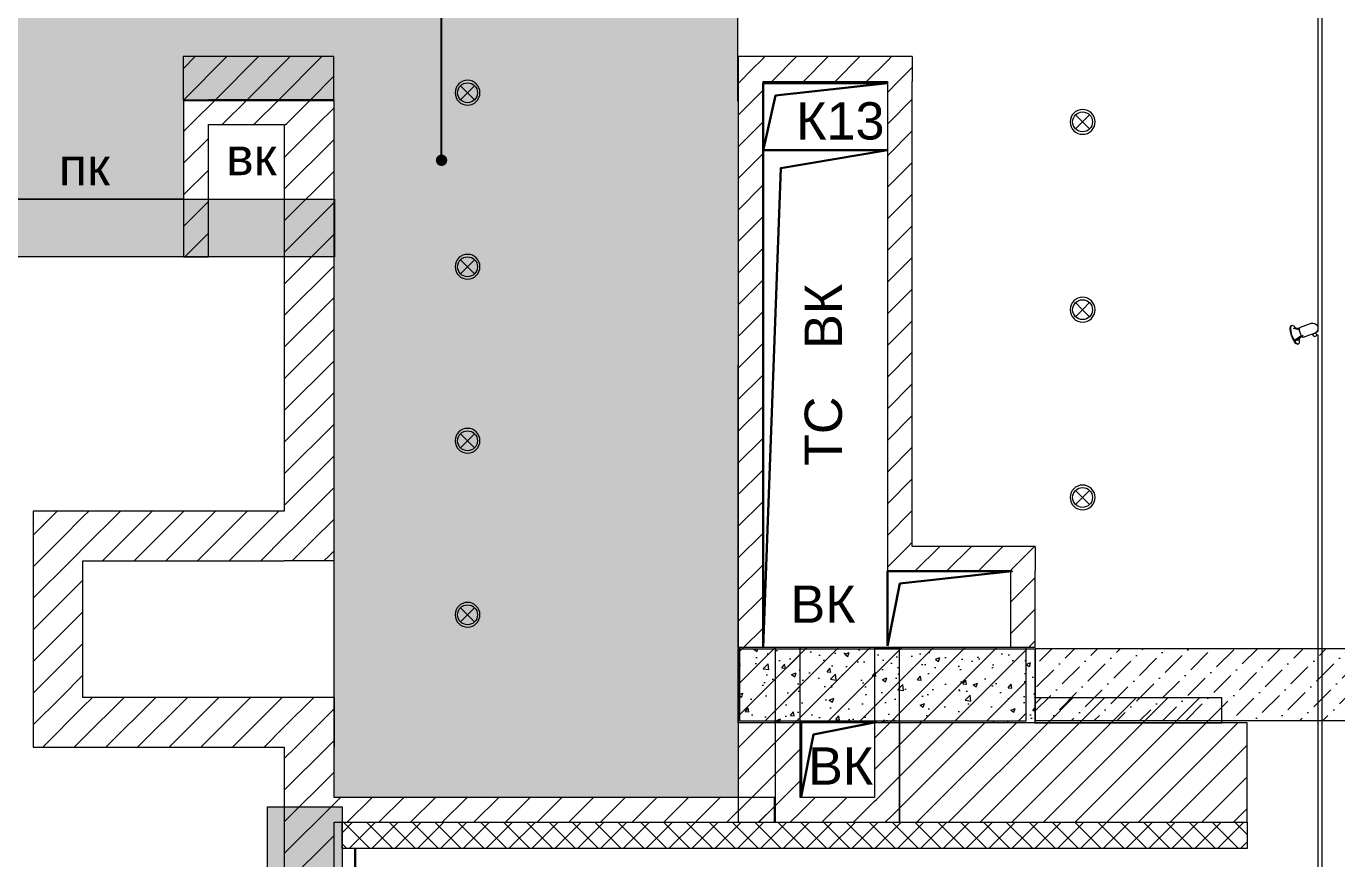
# Model space of a CAD drawing. Header units: millimetres. Extents: x 2336463 to 2579121, y 595385 to 778077.
# Drawn here: x 2346734 to 2352005, y 700958 to 704307 of the extents above; entities that cross this region are included whole.
import ezdxf

# ---------------------------------------------------------------- set-up
doc = ezdxf.new("R2010")
doc.units = ezdxf.units.MM
doc.header["$MEASUREMENT"] = 0
doc.layers.add('+возводимые стены', color=7, linetype='Continuous')
doc.layers.add('сит план', color=7, linetype='Continuous')
for name, color, linetype, lineweight in [('+возводимые стены_Ном._пера__1', 7, 'Continuous', 13), ('+возводимые стены_Ном._пера__101', 252, 'Continuous', 5), ('+стена с дверью_Ном._пера__1', 7, 'Continuous', 13), ('MEP - Электрооборудование.ЭО_Ном._пера__101', 252, 'Continuous', 5), ('Конструктив - Стены Несущие_Ном._пера__1', 7, 'Continuous', 13), ('сит план_Ном._пера__1', 7, 'Continuous', 13), ('сит план_Ном._пера__21', 7, 'Continuous', 30)]:
    doc.layers.add(name, color=color, linetype=linetype, lineweight=lineweight)
for name, color, linetype, lineweight, true_color in [('+возводимые стены_Ном._пера__169', 7, 'Continuous', 5, 0x68b353), ('+возводимые стены_Ном._пера__242', 7, 'Continuous', 13, 0x1b55b5), ('+возводимые стены_Ном._пера__9', 7, 'Continuous', 15, 0x3dad99), ('+стена с дверью_Ном._пера__243', 7, 'Continuous', 13, 0xe25822), ('MEP - Электрооборудование.ЭО_Ном._пера__55', 7, 'Continuous', 30, 0xff0909), ('MEP - Электрооборудование.ЭО_Ном._пера__58', 7, 'Continuous', 5, 0xdf0000), ('Конструктив - Стены Несущие_Ном._пера__162', 7, 'Continuous', 5, 0xaaaaaa), ('сит план_Ном._пера__87', 7, 'Continuous', 20, 0x6a6a6a)]:
    doc.layers.add(name, color=color, linetype=linetype, lineweight=lineweight, true_color=true_color)
doc.styles.add('СГЕНЕРИР_СТИЛЬ_1', font='arial.ttf')
doc.linetypes.add('Сварной шов', pattern='A,0,[2,Р”РёР·Р°Р№РЅ РїСЂРѕРµРєС‚ СЂР°Р±РѕС‡РёР№1.Shx,S=0.079365,R=0,X=0,Y=0],-17,0', length=17)
doc.dimstyles.new('СГЕНЕРИР_СТИЛЬ__11', dxfattribs={"dimtxt": 0.18, "dimasz": 91.2, "dimexe": 0.18, "dimexo": 0.0625, "dimgap": 0, "dimtad": 0, "dimtih": 1, "dimtoh": 1, "dimdec": 4, "dimzin": 0, "dimdsep": 46, "dimcen": 0.09, "dimadec": 0, "dimazin": 0, "dimtfac": 1, "dimtdec": 4, "dimtmove": 0, "dimatfit": 3, "dimldrblk": 'ARROWHEAD_11', "dimfxl": 0, "dimtolj": 1, "dimtzin": 0, "dimarcsym": 0})
pattern_1 = [(45, (2086872.015, 585813.69), (-63.63961, 63.63961), [])]
pattern_2 = [(50, (2086872.01, 585813.69), (-182.18467, 15.939086), [19.05, -209.55]), (355, (2086872.01, 585813.69), (-35.24342, 191.05685), [15.24, -167.64058]), (100.451445, (2086887.2, 585812.36), (146.94125, 175.11775), [16.19001, -178.09024]), (46.1842, (2086872.01, 585864.49), (-271.07904, 42.04233), [28.575, -314.325]), (96.63556, (2086894.6, 585860.98), (237.40413, 247.42612), [24.28502, -267.1356]), (351.18415, (2086872.01, 585864.49), (237.40413, 247.42612), [22.85997, -251.45973]), (21, (2086897.41, 585851.79), (-151.61439, 102.2652), [19.05, -209.55]), (326, (2086897.41, 585851.79), (61.80203, 184.18797), [15.24, -167.64]), (71.451445, (2086910.05, 585843.26), (213.41642, 81.92277), [16.19001, -178.08994]), (37.5, (2086872.015, 585813.686), (3.088603, 84.555039), [0, -165.608, 0, -170.18, 0, -168.275]), (7.5, (2086872.015, 585813.69), (66.819663, 100.180575), [0, -97.028, 0, -161.798, 0, -64.135]), (327.5, (2086815.37, 585813.686), (-135.590595, 5.728744), [0, -63.5, 0, -198.12, 0, -262.89]), (317.5, (2086789.97, 585813.69), (148.12918, 25.42649), [0, -82.55, 0, -131.572, 0, -186.69])]

# ---------------------------------------------------------------- blocks, each defined once
blk = doc.blocks.new('Стена_1245', base_point=(2347366.6, 703378.7))
at = {"layer": 'сит план_Ном._пера__87', "linetype": 'Continuous', "lineweight": 20, "true_color": 0x6a6a6a}
h = blk.add_hatch(dxfattribs=at)
h.set_pattern_fill('Блоки_Бетонные_Эффективные', color=251, style=0, pattern_type=2)
h.set_pattern_definition(pattern_1)
h.paths.add_polyline_path([(2347466.7, 704011), (2347366.7, 704011), (2347466.7, 703911)])
h = blk.add_hatch(dxfattribs=at)
h.set_pattern_fill('Блоки_Бетонные_Эффективные', color=251, style=0, pattern_type=2)
h.set_pattern_definition(pattern_1)
h.paths.add_polyline_path([(2347366.7, 704011), (2347366.7, 703911), (2347466.7, 703911), (2347366.7, 704011)])
h = blk.add_hatch(dxfattribs=at)
h.set_pattern_fill('Блоки_Бетонные_Эффективные', color=251, style=0, pattern_type=2)
h.set_pattern_definition(pattern_1)
h.paths.add_polyline_path([(2347366.7, 703911), (2347366.6, 703378.7), (2347466.6, 703378.7), (2347466.7, 703911)])
at = {"layer": 'сит план_Ном._пера__1', "color": 7, "linetype": 'Continuous', "lineweight": 13, "flags": 128}
for points in [[(2347366.7, 704011), (2347366.6, 703378.7)], [(2347366.7, 704011), (2347466.7, 704011)], [(2347466.6, 703378.7), (2347466.7, 703911)], [(2347366.6, 703378.7), (2347466.6, 703378.7)]]:
    blk.add_lwpolyline(points, dxfattribs=at)
blk = doc.blocks.new('Стена_1246', base_point=(2347366.7, 704011))
at = {"layer": 'сит план_Ном._пера__87', "linetype": 'Continuous', "lineweight": 20, "true_color": 0x6a6a6a}
h = blk.add_hatch(dxfattribs=at)
h.set_pattern_fill('Блоки_Бетонные_Эффективные', color=251, style=0, pattern_type=2)
h.set_pattern_definition(pattern_1)
h.paths.add_polyline_path([(2347466.7, 703911), (2347771.7, 703911), (2347771.7, 704011), (2347466.7, 704011)])
at = {"layer": 'сит план_Ном._пера__1', "color": 7, "linetype": 'Continuous', "lineweight": 13, "flags": 128}
for points in [[(2347771.7, 704011), (2347466.7, 704011)], [(2347466.7, 703911), (2347771.7, 703911)]]:
    blk.add_lwpolyline(points, dxfattribs=at)
blk = doc.blocks.new('Стена_1263', base_point=(2347771.7, 704011))
at = {"layer": 'сит план_Ном._пера__87', "linetype": 'Continuous', "lineweight": 20, "true_color": 0x6a6a6a}
h = blk.add_hatch(dxfattribs=at)
h.set_pattern_fill('Блоки_Бетонные_Эффективные', color=251, style=0, pattern_type=2)
h.set_pattern_definition(pattern_1)
h.paths.add_polyline_path([(2347771.7, 703911), (2347971.7, 704011), (2347771.7, 704011)])
h = blk.add_hatch(dxfattribs=at)
h.set_pattern_fill('Блоки_Бетонные_Эффективные', color=251, style=0, pattern_type=2)
h.set_pattern_definition(pattern_1)
h.paths.add_polyline_path([(2347771.7, 703911), (2347971.7, 703911), (2347971.7, 704011)])
h = blk.add_hatch(dxfattribs=at)
h.set_pattern_fill('Блоки_Бетонные_Эффективные', color=251, style=0, pattern_type=2)
h.set_pattern_definition(pattern_1)
h.paths.add_polyline_path([(2347771.7, 703911), (2347771.7, 702356.4), (2347971.7, 702356.4), (2347971.7, 703911)])
h = blk.add_hatch(dxfattribs=at)
h.set_pattern_fill('Блоки_Бетонные_Эффективные', color=251, style=0, pattern_type=2)
h.set_pattern_definition(pattern_1)
h.paths.add_polyline_path([(2347771.7, 702156.4), (2347971.7, 702156.4), (2347771.7, 702356.4)])
h = blk.add_hatch(dxfattribs=at)
h.set_pattern_fill('Блоки_Бетонные_Эффективные', color=251, style=0, pattern_type=2)
h.set_pattern_definition(pattern_1)
h.paths.add_polyline_path([(2347771.7, 702356.4), (2347971.7, 702156.4), (2347971.7, 702356.4)])
at = {"layer": 'сит план_Ном._пера__1', "color": 7, "linetype": 'Continuous', "lineweight": 13, "flags": 128}
for points in [[(2347971.7, 704011), (2347771.7, 704011)], [(2347971.7, 702156.4), (2347971.7, 704011)], [(2347771.7, 703911), (2347771.7, 702356.4)], [(2347971.7, 702156.4), (2347771.7, 702156.4)]]:
    blk.add_lwpolyline(points, dxfattribs=at)
blk = doc.blocks.new('Стена_1264', base_point=(2347771.7, 702356.4))
at = {"layer": 'сит план_Ном._пера__87', "linetype": 'Continuous', "lineweight": 20, "true_color": 0x6a6a6a}
h = blk.add_hatch(dxfattribs=at)
h.set_pattern_fill('Блоки_Бетонные_Эффективные', color=251, style=0, pattern_type=2)
h.set_pattern_definition(pattern_1)
h.paths.add_polyline_path([(2346761.9, 702156.4), (2346961.9, 702156.4), (2346761.9, 702356.4)])
h = blk.add_hatch(dxfattribs=at)
h.set_pattern_fill('Блоки_Бетонные_Эффективные', color=251, style=0, pattern_type=2)
h.set_pattern_definition(pattern_1)
h.paths.add_polyline_path([(2346761.9, 702356.4), (2346961.9, 702156.4), (2346961.9, 702356.4)])
h = blk.add_hatch(dxfattribs=at)
h.set_pattern_fill('Блоки_Бетонные_Эффективные', color=251, style=0, pattern_type=2)
h.set_pattern_definition(pattern_1)
h.paths.add_polyline_path([(2347771.7, 702356.4), (2346961.9, 702356.4), (2346961.9, 702156.4), (2347771.7, 702156.4)])
at = {"layer": 'сит план_Ном._пера__1', "color": 7, "linetype": 'Continuous', "lineweight": 13, "flags": 128}
for points in [[(2346761.9, 702356.4), (2346761.9, 702156.4)], [(2347771.7, 702356.4), (2346761.9, 702356.4)], [(2346961.9, 702156.4), (2347771.7, 702156.4)]]:
    blk.add_lwpolyline(points, dxfattribs=at)
blk = doc.blocks.new('Стена_1265', base_point=(2346761.9, 702356.4))
at = {"layer": 'сит план_Ном._пера__87', "linetype": 'Continuous', "lineweight": 20, "true_color": 0x6a6a6a}
h = blk.add_hatch(dxfattribs=at)
h.set_pattern_fill('Блоки_Бетонные_Эффективные', color=251, style=0, pattern_type=2)
h.set_pattern_definition(pattern_1)
h.paths.add_polyline_path([(2346761.9, 702156.4), (2346761.9, 701606.9), (2346961.9, 701606.9), (2346961.9, 702156.4)])
h = blk.add_hatch(dxfattribs=at)
h.set_pattern_fill('Блоки_Бетонные_Эффективные', color=251, style=0, pattern_type=2)
h.set_pattern_definition(pattern_1)
h.paths.add_polyline_path([(2346961.9, 701606.9), (2346761.9, 701406.9), (2346961.9, 701406.9)])
h = blk.add_hatch(dxfattribs=at)
h.set_pattern_fill('Блоки_Бетонные_Эффективные', color=251, style=0, pattern_type=2)
h.set_pattern_definition(pattern_1)
h.paths.add_polyline_path([(2346961.9, 701606.9), (2346761.9, 701606.9), (2346761.9, 701406.9)])
at = {"layer": 'сит план_Ном._пера__1', "color": 7, "linetype": 'Continuous', "lineweight": 13, "flags": 128}
for points in [[(2346761.9, 702156.4), (2346761.9, 701406.9)], [(2346961.9, 701606.9), (2346961.9, 702156.4)], [(2346761.9, 701406.9), (2346961.9, 701406.9)]]:
    blk.add_lwpolyline(points, dxfattribs=at)
blk = doc.blocks.new('Стена_1266', base_point=(2346761.9, 701406.9))
at = {"layer": 'сит план_Ном._пера__87', "linetype": 'Continuous', "lineweight": 20, "true_color": 0x6a6a6a}
h = blk.add_hatch(dxfattribs=at)
h.set_pattern_fill('Блоки_Бетонные_Эффективные', color=251, style=0, pattern_type=2)
h.set_pattern_definition(pattern_1)
h.paths.add_polyline_path([(2346961.9, 701406.9), (2347771.7, 701406.9), (2347771.7, 701606.9), (2346961.9, 701606.9)])
h = blk.add_hatch(dxfattribs=at)
h.set_pattern_fill('Блоки_Бетонные_Эффективные', color=251, style=0, pattern_type=2)
h.set_pattern_definition(pattern_1)
h.paths.add_polyline_path([(2347771.7, 701406.9), (2347971.7, 701406.9), (2347971.7, 701606.9)])
h = blk.add_hatch(dxfattribs=at)
h.set_pattern_fill('Блоки_Бетонные_Эффективные', color=251, style=0, pattern_type=2)
h.set_pattern_definition(pattern_1)
h.paths.add_polyline_path([(2347771.7, 701406.9), (2347971.7, 701606.9), (2347771.7, 701606.9)])
at = {"layer": 'сит план_Ном._пера__1', "color": 7, "linetype": 'Continuous', "lineweight": 13, "flags": 128}
for points in [[(2347971.7, 701606.9), (2346961.9, 701606.9)], [(2347971.7, 701606.9), (2347971.7, 701406.9)], [(2346961.9, 701406.9), (2347771.7, 701406.9)]]:
    blk.add_lwpolyline(points, dxfattribs=at)
blk = doc.blocks.new('Стена_1267', base_point=(2349597.1, 704184.4))
at = {"layer": 'сит план_Ном._пера__87', "linetype": 'Continuous', "lineweight": 20, "true_color": 0x6a6a6a}
h = blk.add_hatch(dxfattribs=at)
h.set_pattern_fill('Блоки_Бетонные_Эффективные', color=251, style=0, pattern_type=2)
h.set_pattern_definition(pattern_1)
h.paths.add_polyline_path([(2349597.1, 704084.4), (2349697.1, 704084.4), (2349597.1, 704184.4)])
h = blk.add_hatch(dxfattribs=at)
h.set_pattern_fill('Блоки_Бетонные_Эффективные', color=251, style=0, pattern_type=2)
h.set_pattern_definition(pattern_1)
h.paths.add_polyline_path([(2349697.1, 704184.4), (2349597.1, 704184.4), (2349697.1, 704084.4)])
h = blk.add_hatch(dxfattribs=at)
h.set_pattern_fill('Блоки_Бетонные_Эффективные', color=251, style=0, pattern_type=2)
h.set_pattern_definition(pattern_1)
h.paths.add_polyline_path([(2349697.1, 704084.4), (2350197.1, 704084.4), (2350197.1, 704184.4), (2349697.1, 704184.4)])
h = blk.add_hatch(dxfattribs=at)
h.set_pattern_fill('Блоки_Бетонные_Эффективные', color=251, style=0, pattern_type=2)
h.set_pattern_definition(pattern_1)
h.paths.add_polyline_path([(2350197.1, 704084.4), (2350297.1, 704084.4), (2350297.1, 704184.4)])
h = blk.add_hatch(dxfattribs=at)
h.set_pattern_fill('Блоки_Бетонные_Эффективные', color=251, style=0, pattern_type=2)
h.set_pattern_definition(pattern_1)
h.paths.add_polyline_path([(2350297.1, 704184.4), (2350197.1, 704184.4), (2350197.1, 704084.4), (2350297.1, 704184.4)])
at = {"layer": 'сит план_Ном._пера__1', "color": 7, "linetype": 'Continuous', "lineweight": 13, "flags": 128}
for points in [[(2349597.1, 704184.4), (2349597.1, 704084.4)], [(2350297.1, 704184.4), (2349597.1, 704184.4)], [(2350297.1, 704184.4), (2350297.1, 704084.4)], [(2349697.1, 704084.4), (2350197.1, 704084.4)]]:
    blk.add_lwpolyline(points, dxfattribs=at)
blk = doc.blocks.new('Стена_1268', base_point=(2350297.1, 704184.4))
at = {"layer": 'сит план_Ном._пера__87', "linetype": 'Continuous', "lineweight": 20, "true_color": 0x6a6a6a}
h = blk.add_hatch(dxfattribs=at)
h.set_pattern_fill('Блоки_Бетонные_Эффективные', color=251, style=0, pattern_type=2)
h.set_pattern_definition(pattern_1)
h.paths.add_polyline_path([(2350197.1, 704084.4), (2350197.1, 702214.4), (2350297.1, 702214.4), (2350297.1, 704084.4)])
h = blk.add_hatch(dxfattribs=at)
h.set_pattern_fill('Блоки_Бетонные_Эффективные', color=251, style=0, pattern_type=2)
h.set_pattern_definition(pattern_1)
h.paths.add_polyline_path([(2350297.1, 702214.4), (2350197.1, 702114.4), (2350297.1, 702114.4)])
h = blk.add_hatch(dxfattribs=at)
h.set_pattern_fill('Блоки_Бетонные_Эффективные', color=251, style=0, pattern_type=2)
h.set_pattern_definition(pattern_1)
h.paths.add_polyline_path([(2350297.1, 702214.4), (2350197.1, 702214.4), (2350197.1, 702114.4)])
at = {"layer": 'сит план_Ном._пера__1', "color": 7, "linetype": 'Continuous', "lineweight": 13, "flags": 128}
for points in [[(2350197.1, 704084.4), (2350197.1, 702114.4)], [(2350297.1, 702214.4), (2350297.1, 704084.4)], [(2350197.1, 702114.4), (2350297.1, 702114.4)]]:
    blk.add_lwpolyline(points, dxfattribs=at)
blk = doc.blocks.new('Стена_1269', base_point=(2350297.1, 702214.4))
at = {"layer": 'сит план_Ном._пера__87', "linetype": 'Continuous', "lineweight": 20, "true_color": 0x6a6a6a}
h = blk.add_hatch(dxfattribs=at)
h.set_pattern_fill('Блоки_Бетонные_Эффективные', color=251, style=0, pattern_type=2)
h.set_pattern_definition(pattern_1)
h.paths.add_polyline_path([(2350297.1, 702114.4), (2350691.7, 702114.4), (2350691.7, 702214.4), (2350297.1, 702214.4)])
h = blk.add_hatch(dxfattribs=at)
h.set_pattern_fill('Блоки_Бетонные_Эффективные', color=251, style=0, pattern_type=2)
h.set_pattern_definition(pattern_1)
h.paths.add_polyline_path([(2350691.7, 702114.4), (2350791.7, 702114.4), (2350791.7, 702214.4)])
h = blk.add_hatch(dxfattribs=at)
h.set_pattern_fill('Блоки_Бетонные_Эффективные', color=251, style=0, pattern_type=2)
h.set_pattern_definition(pattern_1)
h.paths.add_polyline_path([(2350691.7, 702114.4), (2350791.7, 702214.4), (2350691.7, 702214.4)])
at = {"layer": 'сит план_Ном._пера__1', "color": 7, "linetype": 'Continuous', "lineweight": 13, "flags": 128}
for points in [[(2350791.7, 702214.4), (2350297.1, 702214.4)], [(2350791.7, 702214.4), (2350791.7, 702114.4)], [(2350297.1, 702114.4), (2350691.7, 702114.4)]]:
    blk.add_lwpolyline(points, dxfattribs=at)
blk = doc.blocks.new('Стена_1270', base_point=(2350791.7, 702214.4))
at = {"layer": 'сит план_Ном._пера__87', "linetype": 'Continuous', "lineweight": 20, "true_color": 0x6a6a6a}
h = blk.add_hatch(dxfattribs=at)
h.set_pattern_fill('Блоки_Бетонные_Эффективные', color=251, style=0, pattern_type=2)
h.set_pattern_definition(pattern_1)
h.paths.add_polyline_path([(2350691.7, 702114.4), (2350691.7, 701807.7), (2350791.7, 701807.7), (2350791.7, 702114.4)])
at = {"layer": 'сит план_Ном._пера__1', "color": 7, "linetype": 'Continuous', "lineweight": 13, "flags": 128}
for points in [[(2350691.7, 702114.4), (2350691.7, 701807.7)], [(2350791.7, 701807.7), (2350791.7, 702114.4)], [(2350791.7, 701807.7), (2350691.7, 701807.7)]]:
    blk.add_lwpolyline(points, dxfattribs=at)
blk = doc.blocks.new('Стена_1271', base_point=(2349597.1, 704184.4))
at = {"layer": 'сит план_Ном._пера__87', "linetype": 'Continuous', "lineweight": 20, "true_color": 0x6a6a6a}
h = blk.add_hatch(dxfattribs=at)
h.set_pattern_fill('Блоки_Бетонные_Эффективные', color=251, style=0, pattern_type=2)
h.set_pattern_definition(pattern_1)
h.paths.add_polyline_path([(2349597.1, 704084.4), (2349595.7, 701807.1), (2349695.7, 701807), (2349697.1, 704084.4)])
at = {"layer": 'сит план_Ном._пера__1', "color": 7, "linetype": 'Continuous', "lineweight": 13, "flags": 128}
for points in [[(2349597.1, 704084.4), (2349595.7, 701807.1)], [(2349695.7, 701807), (2349697.1, 704084.4)], [(2349695.7, 701807), (2349595.7, 701807.1)]]:
    blk.add_lwpolyline(points, dxfattribs=at)
blk = doc.blocks.new('Стена_1272', base_point=(2349602.7, 701807.7))
at = {"layer": 'сит план_Ном._пера__87', "linetype": 'Continuous', "lineweight": 20, "true_color": 0x6a6a6a}
h = blk.add_hatch(dxfattribs=at)
h.set_pattern_fill('Блоки_Бетонные_Эффективные', color=251, style=0, pattern_type=2)
h.set_pattern_definition(pattern_1)
h.paths.add_polyline_path([(2349602.7, 701512.7), (2350754.8, 701512.7), (2350754.8, 701807.7), (2349602.7, 701807.7)])
at = {"layer": 'сит план_Ном._пера__1', "color": 7, "linetype": 'Continuous', "lineweight": 13, "flags": 128}
for points in [[(2350754.8, 701807.7), (2349602.7, 701807.7)], [(2349602.7, 701807.7), (2349602.7, 701512.7)], [(2350754.8, 701512.7), (2350754.8, 701807.7)], [(2349602.7, 701512.7), (2350754.8, 701512.7)]]:
    blk.add_lwpolyline(points, dxfattribs=at)
blk = doc.blocks.new('Стена_1273', base_point=(2349745.7, 701807.1))
at = {"layer": 'сит план_Ном._пера__87', "linetype": 'Continuous', "lineweight": 20, "true_color": 0x6a6a6a}
h = blk.add_hatch(dxfattribs=at)
h.set_pattern_fill('Блоки_Бетонные_Эффективные', color=251, style=0, pattern_type=2)
h.set_pattern_definition(pattern_1)
h.paths.add_polyline_path([(2349845.7, 701204.4), (2349845.7, 701807.1), (2349745.7, 701807.1), (2349745.7, 701204.4)])
h = blk.add_hatch(dxfattribs=at)
h.set_pattern_fill('Блоки_Бетонные_Эффективные', color=251, style=0, pattern_type=2)
h.set_pattern_definition(pattern_1)
h.paths.add_polyline_path([(2349845.7, 701204.4), (2349745.7, 701104.4), (2349845.7, 701104.4)])
h = blk.add_hatch(dxfattribs=at)
h.set_pattern_fill('Блоки_Бетонные_Эффективные', color=251, style=0, pattern_type=2)
h.set_pattern_definition(pattern_1)
h.paths.add_polyline_path([(2349845.7, 701204.4), (2349745.7, 701204.4), (2349745.7, 701104.4)])
at = {"layer": 'сит план_Ном._пера__1', "color": 7, "linetype": 'Continuous', "lineweight": 13, "flags": 128}
for points in [[(2349745.7, 701807.1), (2349745.7, 701104.4)], [(2349845.7, 701807.1), (2349745.7, 701807.1)], [(2349845.7, 701204.4), (2349845.7, 701807.1)], [(2349745.7, 701104.4), (2349845.7, 701104.4)]]:
    blk.add_lwpolyline(points, dxfattribs=at)
blk = doc.blocks.new('Стена_1274', base_point=(2349745.7, 701104.4))
at = {"layer": 'сит план_Ном._пера__87', "linetype": 'Continuous', "lineweight": 20, "true_color": 0x6a6a6a}
h = blk.add_hatch(dxfattribs=at)
h.set_pattern_fill('Блоки_Бетонные_Эффективные', color=251, style=0, pattern_type=2)
h.set_pattern_definition(pattern_1)
h.paths.add_polyline_path([(2349845.7, 701104.4), (2350145.7, 701104.4), (2350145.7, 701204.4), (2349845.7, 701204.4)])
h = blk.add_hatch(dxfattribs=at)
h.set_pattern_fill('Блоки_Бетонные_Эффективные', color=251, style=0, pattern_type=2)
h.set_pattern_definition(pattern_1)
h.paths.add_polyline_path([(2350245.7, 701204.4), (2350145.7, 701204.4), (2350245.7, 701104.4)])
h = blk.add_hatch(dxfattribs=at)
h.set_pattern_fill('Блоки_Бетонные_Эффективные', color=251, style=0, pattern_type=2)
h.set_pattern_definition(pattern_1)
h.paths.add_polyline_path([(2350145.7, 701204.4), (2350145.7, 701104.4), (2350245.7, 701104.4)])
at = {"layer": 'сит план_Ном._пера__1', "color": 7, "linetype": 'Continuous', "lineweight": 13, "flags": 128}
for points in [[(2350145.7, 701204.4), (2349845.7, 701204.4)], [(2350245.7, 701104.4), (2350245.7, 701204.4)], [(2349845.7, 701104.4), (2350245.7, 701104.4)]]:
    blk.add_lwpolyline(points, dxfattribs=at)
blk = doc.blocks.new('Стена_1275', base_point=(2350245.7, 701104.4))
at = {"layer": 'сит план_Ном._пера__87', "linetype": 'Continuous', "lineweight": 20, "true_color": 0x6a6a6a}
h = blk.add_hatch(dxfattribs=at)
h.set_pattern_fill('Блоки_Бетонные_Эффективные', color=251, style=0, pattern_type=2)
h.set_pattern_definition(pattern_1)
h.paths.add_polyline_path([(2350245.7, 701204.4), (2350245.7, 701807.1), (2350145.7, 701807.1), (2350145.7, 701204.4)])
at = {"layer": 'сит план_Ном._пера__1', "color": 7, "linetype": 'Continuous', "lineweight": 13, "flags": 128}
for points in [[(2350145.7, 701807.1), (2350245.7, 701807.1)], [(2350145.7, 701807.1), (2350145.7, 701204.4)], [(2350245.7, 701204.4), (2350245.7, 701807.1)]]:
    blk.add_lwpolyline(points, dxfattribs=at)
blk = doc.blocks.new('Стена_1308', base_point=(2349742.5, 701104.4))
at = {"layer": '+возводимые стены_Ном._пера__169', "linetype": 'Continuous', "lineweight": 5, "true_color": 0x68b353}
h = blk.add_hatch(dxfattribs=at)
h.set_pattern_fill('Блоки_Бетонные_Эффективные', color=85, style=0, pattern_type=2)
h.set_pattern_definition(pattern_1)
h.paths.add_polyline_path([(2349742.5, 701204.4), (2347971.7, 701204.4), (2347971.7, 701104.4), (2349742.5, 701104.4)])
at = {"layer": '+возводимые стены_Ном._пера__101', "color": 252, "linetype": 'Continuous', "lineweight": 5, "flags": 128}
for points in [[(2349742.5, 701204.4), (2347971.7, 701204.4)], [(2349742.5, 701104.4), (2349742.5, 701204.4)], [(2347971.7, 701104.4), (2349742.5, 701104.4)]]:
    blk.add_lwpolyline(points, dxfattribs=at)
blk = doc.blocks.new('Стена_1312', base_point=(2347771.7, 701406.9))
at = {"layer": 'сит план_Ном._пера__87', "linetype": 'Continuous', "lineweight": 20, "true_color": 0x6a6a6a}
h = blk.add_hatch(dxfattribs=at)
h.set_pattern_fill('Блоки_Бетонные_Эффективные', color=251, style=0, pattern_type=2)
h.set_pattern_definition(pattern_1)
h.paths.add_polyline_path([(2347771.7, 701406.9), (2347771.7, 700005.4), (2347971.7, 700005.4), (2347971.7, 701406.9)])
at = {"layer": 'сит план_Ном._пера__1', "color": 7, "linetype": 'Continuous', "lineweight": 13, "flags": 128}
for points in [[(2347771.7, 701406.9), (2347771.7, 700005.4)], [(2347971.7, 701204.4), (2347971.7, 701406.9)], [(2347971.7, 700005.4), (2347971.7, 701104.4)], [(2347971.7, 700005.4), (2347771.7, 700005.4)]]:
    blk.add_lwpolyline(points, dxfattribs=at)
blk = doc.blocks.new('Стена_1323', base_point=(2349596.5, 701504.5))
at = {"layer": '+возводимые стены_Ном._пера__169', "linetype": 'Continuous', "lineweight": 5, "true_color": 0x68b353}
h = blk.add_hatch(dxfattribs=at)
h.set_pattern_fill('Блоки_Бетонные_Эффективные', color=85, style=0, pattern_type=2)
h.set_pattern_definition(pattern_1)
h.paths.add_polyline_path([(2349596.5, 701504.5), (2349596.5, 701104.6), (2349746.5, 701104.6), (2349746.5, 701504.5)])
at = {"layer": '+возводимые стены_Ном._пера__101', "color": 252, "linetype": 'Continuous', "lineweight": 5, "flags": 128}
for points in [[(2349596.5, 701504.5), (2349596.5, 701104.6)], [(2349746.5, 701504.5), (2349596.5, 701504.5)], [(2349746.5, 701104.6), (2349746.5, 701504.5)], [(2349596.5, 701104.6), (2349746.5, 701104.6)]]:
    blk.add_lwpolyline(points, dxfattribs=at)
blk = doc.blocks.new('Стена_1334', base_point=(2350790.5, 701504.5))
at = {"layer": '+возводимые стены_Ном._пера__169', "linetype": 'Continuous', "lineweight": 5, "true_color": 0x68b353}
h = blk.add_hatch(dxfattribs=at)
h.set_pattern_fill('Блоки_Бетонные_Эффективные', color=85, style=0, pattern_type=2)
h.set_pattern_definition(pattern_1)
h.paths.add_polyline_path([(2350790.5, 701504.5), (2351542.8, 701504.5), (2351542.8, 701604.5), (2350790.5, 701604.5)])
at = {"layer": '+возводимые стены_Ном._пера__101', "color": 252, "linetype": 'Continuous', "lineweight": 5, "flags": 128}
for points in [[(2351542.8, 701604.5), (2350790.5, 701604.5)], [(2350790.5, 701604.5), (2350790.5, 701504.5)], [(2351542.8, 701504.5), (2351542.8, 701604.5)], [(2350790.5, 701504.5), (2351542.8, 701504.5)]]:
    blk.add_lwpolyline(points, dxfattribs=at)
blk = doc.blocks.new('Стена_1374', base_point=(2347365.1, 704009.5))
at = {"layer": '+возводимые стены_Ном._пера__169', "linetype": 'Continuous', "lineweight": 5, "true_color": 0x68b353}
h = blk.add_hatch(dxfattribs=at)
h.set_pattern_fill('Блоки_Бетонные_Эффективные', color=85, style=0, pattern_type=2)
h.set_pattern_definition(pattern_1)
h.paths.add_polyline_path([(2347365.1, 704009.5), (2347971.4, 704009.5), (2347971.4, 704184.5), (2347365.1, 704184.5)])
at = {"layer": '+возводимые стены_Ном._пера__101', "color": 252, "linetype": 'Continuous', "lineweight": 5, "flags": 128}
for points in [[(2347971.4, 704184.5), (2347365.1, 704184.5)], [(2347365.1, 704184.5), (2347365.1, 704009.5)], [(2347971.4, 704009.5), (2347971.4, 704184.5)], [(2347365.1, 704009.5), (2347366.7, 704009.5)], [(2347466.7, 704009.5), (2347971.4, 704009.5)]]:
    blk.add_lwpolyline(points, dxfattribs=at)
blk = doc.blocks.new('Набор Источников Света Настенный 25_2')
at = {"layer": 'MEP - Электрооборудование.ЭО_Ном._пера__58', "color": 12, "linetype": 'Continuous', "lineweight": 5, "true_color": 0xdf0000}
for p, q in [((7100, 0), (-7100, 0)), ((1407.6, -16), (-1407.6, -16)), ((1408.4, -41.9), (1397.3, -74.2)), ((1401.3, -27.6), (1401.9, -24.5)), ((1401.6, -30.6), (1401.3, -27.6)), ((1402.7, -33.3), (1401.6, -30.6)), ((1401.9, -24.5), (1403.2, -22)), ((1404.5, -35.2), (1402.7, -33.3)), ((1403.2, -22), (1405.1, -20.4)), ((1406.7, -36), (1404.5, -35.2)), ((1405.1, -20.4), (1407.3, -20)), ((1408.9, -35.6), (1406.7, -36)), ((1406.7, -36), (1410.4, -36)), ((1407.3, -20), (1409.5, -20.8)), ((1407.3, -20), (1409.9, -20)), ((1407.6, -20), (1407.6, -16)), ((1412.7, -29.3), (1408.4, -41.9)), ((1410.8, -34), (1408.9, -35.6)), ((1409.5, -20.8), (1411.3, -22.7)), ((1411.7, -32.4), (1410.8, -34)), ((1411.3, -22.7), (1412.4, -25.4)), ((1412.4, -25.4), (1412.7, -28.4)), ((1412.7, -28.4), (1412.4, -30.4)), ((1416.8, -22.5), (1412.7, -29.3)), ((1418.4, -20.7), (1416.8, -22.5)), ((1424.5, -16.4), (1418.4, -20.7)), ((1426.5, -16), (1420.4, -16)), ((1420.4, -19.3), (1420.4, -16)), ((1431.8, -15), (1424.5, -16.4)), ((1433.5, -14.7), (1431.8, -15)), ((1436.1, -15), (1433.5, -14.7)), ((1439, -15.8), (1436.1, -15)), ((1441.9, -16.9), (1439, -15.8)), ((4235.6, -16), (1439.6, -16)), ((1444.3, -18.2), (1441.9, -16.9)), ((1445.9, -19.6), (1444.3, -18.2)), ((1445.9, -19.6), (1450.5, -24.8)), ((1452.6, -42.1), (1448.3, -54.8)), ((1451.4, -26.9), (1450.5, -24.8)), ((1451.4, -26.9), (1453.6, -34.4)), ((1453.6, -34.4), (1452.6, -42.1)), ((1369.5, -96.8), (1370.1, -95)), ((1369.5, -96.8), (1371.8, -102.4)), ((1373.6, -91.2), (1370.1, -95)), ((1370.1, -95), (1372.4, -100.6)), ((1371.8, -102.4), (1379.5, -109)), ((1372.4, -100.6), (1380.1, -107.2)), ((1382.3, -89.9), (1373.6, -91.2)), ((1390.7, -90.8), (1382.3, -89.9)), ((1382.6, -107.2), (1404.8, -74)), ((1383.2, -107.7), (1405.7, -74)), ((1385.9, -96.3), (1384.8, -99.7)), ((1388, -93.3), (1385.9, -96.3)), ((1403.5, -81.2), (1386.4, -107.7)), ((1390.1, -91.1), (1388, -93.3)), ((1394.5, -88.6), (1390.1, -91.1)), ((1395.8, -87.5), (1394.5, -88.6)), ((1397.3, -74.2), (1398.5, -77.2)), ((1397.3, -74.2), (1397.3, -74.2)), ((1398.5, -77.2), (1401.2, -79.5)), ((1403.3, -81.1), (1408.8, -84.2)), ((1408.8, -84.2), (1416.4, -87.1)), ((1416.4, -87.1), (1424.1, -89.1)), ((1424.1, -89.1), (1430.7, -89.8)), ((1428.3, -89.5), (1428.1, -90.5)), ((1428.1, -90.5), (1430.7, -102.7)), ((1431.2, -89.7), (1430.6, -102.1)), ((1430.7, -89.8), (1435.3, -89.1)), ((1430.7, -102.7), (1432.7, -107.7)), ((1431.8, -89.6), (1431.2, -103.8)), ((1434.2, -107.7), (1434.6, -89.2)), ((1435.3, -89.1), (1437.2, -87.1)), ((1448.3, -54.8), (1437.2, -87)), ((1437.2, -87), (1437.2, -87.1)), ((1379.5, -109), (1391.5, -115.7)), ((1380.1, -107.2), (1392.1, -113.9)), ((1382.6, -107.2), (1383.2, -107.7)), ((1386.4, -107.7), (1383.2, -107.7)), ((1391.5, -115.7), (1405.9, -121.3)), ((1392.1, -113.9), (1406.5, -119.5)), ((1393.2, -116.4), (1397.9, -119)), ((1397.9, -119), (1404.4, -121.5)), ((1404.4, -121.5), (1410.9, -123.2)), ((1405.9, -121.3), (1420.6, -125.1)), ((1406.5, -119.5), (1421.2, -123.3)), ((1410.9, -123.2), (1414.6, -123.6)), ((1420.6, -125.1), (1433.2, -126.4)), ((1421.2, -123.3), (1433.8, -124.6)), ((1432.6, -111.4), (1431.3, -114.7)), ((1432.7, -107.7), (1432.6, -111.4)), ((1432.7, -107.7), (1434.2, -107.7)), ((1433.2, -126.4), (1442, -125.1)), ((1433.8, -124.6), (1442.6, -123.3)), ((1436, -107.2), (1434.3, -106.3)), ((1443.8, -113.9), (1436, -107.2)), ((1442, -125.1), (1445.4, -121.3)), ((1442.6, -123.3), (1446.1, -119.5)), ((1446.1, -119.5), (1443.8, -113.9)), ((1445.4, -121.3), (1446.1, -119.5))]:
    blk.add_line(p, q, dxfattribs=at)
blk = doc.blocks.new('Встраиваемый Точечный Светильник 25')
at = {"layer": 'MEP - Электрооборудование.ЭО_Ном._пера__58', "color": 12, "linetype": 'Continuous', "lineweight": 5, "true_color": 0xdf0000}
for q in [(-28.3, 28.3), (-28.3, -28.3), (28.3, 28.3), (28.3, -28.3)]:
    blk.add_line((0, 0), q, dxfattribs=at)
at = {"layer": 'MEP - Электрооборудование.ЭО_Ном._пера__58', "color": 12, "linetype": 'Continuous', "lineweight": 5, "true_color": 0xdf0000, "flags": 128}
blk.add_lwpolyline([(50, 0, 1), (-50, 0, 1)], format="xyb", close=True, dxfattribs=at)
at = {"layer": 'MEP - Электрооборудование.ЭО_Ном._пера__58', "color": 12, "linetype": 'Continuous', "lineweight": 5, "true_color": 0xdf0000}
blk.add_circle((0, 0), 40, dxfattribs=at)
blk = doc.blocks.new('ARROWHEAD_11')
at = {"color": 0, "linetype": 'Continuous', "lineweight": 0}
blk.add_line((0, 0), (-1, 0), dxfattribs=at)
at = {"color": 0, "linetype": 'Continuous', "lineweight": 0, "const_width": 0.25, "flags": 128}
blk.add_lwpolyline([(-0.125, 0, 1), (0.125, 0, 1)], format="xyb", close=True, dxfattribs=at)

msp = doc.modelspace()

# ---------------------------------------------------------------- hatches: boundary and pattern name
at = {"layer": '+возводимые стены_Ном._пера__242', "linetype": 'Continuous', "lineweight": 13, "true_color": 0x1b55b5}
h = msp.add_hatch(dxfattribs=at)
h.set_pattern_fill('Блоки_Бетонные_Эффективные', color=152, style=0, pattern_type=2)
h.set_pattern_definition(pattern_1)
h.paths.add_polyline_path([(2350245.7, 701104.4), (2351643.7, 701104.4), (2351643.7, 701504.5), (2350245.7, 701504.5)])
at = {"layer": '+возводимые стены_Ном._пера__9', "linetype": 'Continuous', "lineweight": 15, "true_color": 0x3dad99}
h = msp.add_hatch(dxfattribs=at)
h.set_pattern_fill('Блоки_Бетонные', color=135, style=0, pattern_type=2)
h.set_pattern_definition([(45, (2086872.015, 585813.686), (-45.961939, 45.961939), []), (135, (2086872.015, 585813.686), (45.961939, 45.961939), [])])
h.paths.add_polyline_path([(2348003.8, 701104.4), (2351644.4, 701104.4), (2351644.4, 700998.4), (2348003.8, 700998.4)])
at = {"layer": '+стена с дверью_Ном._пера__243', "linetype": 'Continuous', "lineweight": 0, "true_color": 0x381608}
msp.add_hatch(color=28, dxfattribs=at).paths.add_polyline_path([(2341093.7, 706910.6), (2347746.3, 706910.6), (2347746.3, 709999), (2349574.7, 709999), (2349715.9, 709999), (2349715.9, 707032.4), (2349574.7, 707032.4), (2349574.7, 705401.1), (2349594.7, 705401.1), (2349594.7, 704006.7), (2349597, 704006.7), (2349597, 701204.4), (2347971.7, 701204.4), (2347971.7, 704006.7), (2347366.7, 704006.7), (2347366.7, 703610.7), (2342371.6, 703610.7), (2342371.6, 705400.5), (2341093.7, 705400.5)])
at = {"layer": 'Конструктив - Стены Несущие_Ном._пера__162', "linetype": 'Continuous', "lineweight": 5, "true_color": 0xaaaaaa}
h = msp.add_hatch(dxfattribs=at)
h.set_pattern_fill('Бетон_01', color=253, style=0, pattern_type=2)
h.set_pattern_definition([(45, (2086872.01, 585813.69), (-91.92388, 91.92388), [97.499996, -32.5, 0, -32.5]), (45, (2086883.5, 585917.1), (-91.92388, 91.92388), [97.499996, -32.5, 0, -32.5])])
h.paths.add_polyline_path([(2353245.9, 701802.1), (2350792.1, 701802.1), (2350792.1, 701513.7), (2353245.9, 701513.7)])
at = {"layer": 'сит план_Ном._пера__1', "linetype": 'Continuous', "lineweight": 13}
h = msp.add_hatch(dxfattribs=at)
h.set_pattern_fill('AR_CONC', style=0, pattern_type=2)
h.set_pattern_definition(pattern_2)
h.paths.add_polyline_path([(2342371.6, 703610.7), (2347973.6, 703610.7), (2347973.6, 703378.7), (2342371.6, 703378.7)])
h = msp.add_hatch(dxfattribs=at)
h.set_pattern_fill('AR_CONC', style=0, pattern_type=2)
h.set_pattern_definition(pattern_2)
h.paths.add_polyline_path([(2349596.5, 701802.1), (2350790.5, 701802.1), (2350790.5, 701504.5), (2349596.5, 701504.5)])
h = msp.add_hatch(dxfattribs=at)
h.set_pattern_fill('AR_CONC', style=0, pattern_type=2)
h.set_pattern_definition(pattern_2)
h.paths.add_polyline_path([(2347703.8, 701167), (2348003.8, 701167), (2348003.8, 695916.8), (2347703.8, 695916.8)])

# ---------------------------------------------------------------- linework, layer by layer
at = {"layer": '+возводимые стены_Ном._пера__1', "color": 7, "linetype": 'Continuous', "lineweight": 13, "flags": 128}
for points in [[(2350245.7, 701104.4), (2351643.7, 701104.4), (2351643.7, 701504.5), (2350245.7, 701504.5)], [(2348003.8, 701104.4), (2351644.4, 701104.4), (2351644.4, 700998.4), (2348003.8, 700998.4)]]:
    msp.add_lwpolyline(points, close=True, dxfattribs=at)
at = {"layer": '+стена с дверью_Ном._пера__1', "color": 7, "linetype": 'Continuous', "lineweight": 13, "flags": 128}
msp.add_lwpolyline([(2341093.7, 706910.6), (2347746.3, 706910.6), (2347746.3, 709999), (2349574.7, 709999), (2349715.9, 709999), (2349715.9, 707032.4), (2349574.7, 707032.4), (2349574.7, 705401.1), (2349594.7, 705401.1), (2349594.7, 704006.7), (2349597, 704006.7), (2349597, 701204.4), (2347971.7, 701204.4), (2347971.7, 704006.7), (2347366.7, 704006.7), (2347366.7, 703610.7), (2342371.6, 703610.7), (2342371.6, 705400.5), (2341093.7, 705400.5)], close=True, dxfattribs=at)
at = {"layer": 'MEP - Электрооборудование.ЭО_Ном._пера__55', "color": 1, "linetype": 'Сварной шов', "lineweight": 30, "true_color": 0xff0909}
msp.add_line((2348056.8, 698789.8), (2348056.8, 700998.4), dxfattribs=at)
at = {"layer": 'Конструктив - Стены Несущие_Ном._пера__1', "color": 7, "linetype": 'Continuous', "lineweight": 13, "flags": 128}
msp.add_lwpolyline([(2353245.9, 701802.1), (2350792.1, 701802.1), (2350792.1, 701513.7), (2353245.9, 701513.7)], close=True, dxfattribs=at)
at = {"layer": 'сит план_Ном._пера__1', "color": 7, "linetype": 'Continuous', "lineweight": 13, "flags": 128}
for points in [[(2342371.6, 703610.7), (2347973.6, 703610.7), (2347973.6, 703378.7), (2342371.6, 703378.7)], [(2349596.5, 701802.1), (2350790.5, 701802.1), (2350790.5, 701504.5), (2349596.5, 701504.5)], [(2347703.8, 701167), (2348003.8, 701167), (2348003.8, 695916.8), (2347703.8, 695916.8)]]:
    msp.add_lwpolyline(points, close=True, dxfattribs=at)
at = {"layer": 'сит план_Ном._пера__21', "color": 7, "linetype": 'Continuous', "lineweight": 30, "flags": 128}
for points in [[(2349697, 703807.4), (2349747.1, 704027.4), (2350197.1, 704077.4), (2349697.1, 704077.4)], [(2349697, 701807.4), (2349768.5, 703735.9), (2350197.1, 703807.5), (2349697.1, 703807.5)], [(2350197.1, 701814.4), (2350247.1, 702064.4), (2350698, 702114.4), (2350197.1, 702114.4)], [(2349850.3, 701207.7), (2349900.3, 701457.7), (2350151.2, 701507.7), (2349850.3, 701507.7)]]:
    msp.add_lwpolyline(points, close=True, dxfattribs=at)

# ---------------------------------------------------------------- block references
at = {"layer": '+возводимые стены', "color": 252, "lineweight": 5}
for name, p in [('Стена_1374', (2347365.1, 704009.5)), ('Стена_1334', (2350790.5, 701504.5)), ('Стена_1323', (2349596.5, 701504.5)), ('Стена_1308', (2349742.5, 701104.4))]:
    msp.add_blockref(name, p, dxfattribs=at)
at = {"layer": 'MEP - Электрооборудование.ЭО_Ном._пера__58', "color": 12, "linetype": 'Continuous', "lineweight": 5, "true_color": 0xdf0000, "xscale": -1, "zscale": 1000, "rotation": 270}
msp.add_blockref('Набор Источников Света Настенный 25_2', (2351943.8, 701657.9), dxfattribs=at)
at = {"layer": 'MEP - Электрооборудование.ЭО_Ном._пера__58', "color": 12, "linetype": 'Continuous', "lineweight": 5, "true_color": 0xdf0000, "zscale": 1000, "rotation": 90}
for p in [(2348508.6, 704039.1), (2350982.2, 703921.9), (2348508.6, 703339.1), (2350982.2, 703166.4), (2348508.6, 702639.1), (2350982.2, 702411), (2348508.6, 701939.1)]:
    msp.add_blockref('Встраиваемый Точечный Светильник 25', p, dxfattribs=at)
at = {"layer": 'сит план', "color": 7, "lineweight": 13}
for name, p in [('Стена_1267', (2349597.1, 704184.4)), ('Стена_1271', (2349597.1, 704184.4)), ('Стена_1268', (2350297.1, 704184.4)), ('Стена_1245', (2347366.6, 703378.7)), ('Стена_1246', (2347366.7, 704011)), ('Стена_1263', (2347771.7, 704011)), ('Стена_1264', (2347771.7, 702356.4)), ('Стена_1269', (2350297.1, 702214.4)), ('Стена_1265', (2346761.9, 702356.4)), ('Стена_1270', (2350791.7, 702214.4)), ('Стена_1272', (2349602.7, 701807.7)), ('Стена_1273', (2349745.7, 701807.1)), ('Стена_1275', (2350245.7, 701104.4)), ('Стена_1266', (2346761.9, 701406.9)), ('Стена_1312', (2347771.7, 701406.9)), ('Стена_1274', (2349745.7, 701104.4))]:
    msp.add_blockref(name, p, dxfattribs=at)

# ---------------------------------------------------------------- texts
at = {"layer": 'сит план_Ном._пера__1', "color": 7, "linetype": 'Continuous', "lineweight": 13, "char_height": 150, "attachment_point": 1, "style": 'СГЕНЕРИР_СТИЛЬ_1'}
for s, insert in [('\\A1;{\\pql;\\fArial|b0|i0|c204|p38;К13}', (2349830.3, 704001)), ('\\A1;{\\pql;\\fArial|b0|i0|c204|p38;пк}', (2346864.9, 703816.4)), ('\\A1;{\\pql;\\fArial|b0|i0|c204|p38;в\\fArial|b0|i0|c204|p38;к}', (2347537.4, 703857.4)), ('\\A1;{\\pql;\\fArial|b0|i0|c204|p38;ВК}', (2349807.6, 702056.9)), ('\\A1;{\\pql;\\fArial|b0|i0|c204|p38;ВК}', (2349878.4, 701405.8))]:
    msp.add_mtext(s, dxfattribs=dict(at, insert=insert))
at = {"layer": 'сит план_Ном._пера__1', "color": 7, "linetype": 'Continuous', "lineweight": 13, "char_height": 150, "attachment_point": 1, "rotation": 90, "style": 'СГЕНЕРИР_СТИЛЬ_1'}
for s, insert in [('\\A1;{\\pql;\\fArial|b0|i0|c204|p38;ВК}', (2349864.5, 703008.6)), ('\\A1;{\\pql;\\fArial|b0|i0|c204|p38;ТС}', (2349864.5, 702537.7))]:
    msp.add_mtext(s, dxfattribs=dict(at, insert=insert))

# ---------------------------------------------------------------- leaders
at = {"layer": 'MEP - Электрооборудование.ЭО_Ном._пера__101', "color": 252, "linetype": 'Continuous', "lineweight": 5, "annotation_type": 0, "has_hookline": 1, "hookline_direction": 0, "text_width": 757.7}
msp.add_leader([(2348404.1, 703767.5), (2348404.1, 704345.1), (2348838.2, 704345.1)], dimstyle='СГЕНЕРИР_СТИЛЬ__11', dxfattribs=at)

doc.saveas('drawing.dxf')
